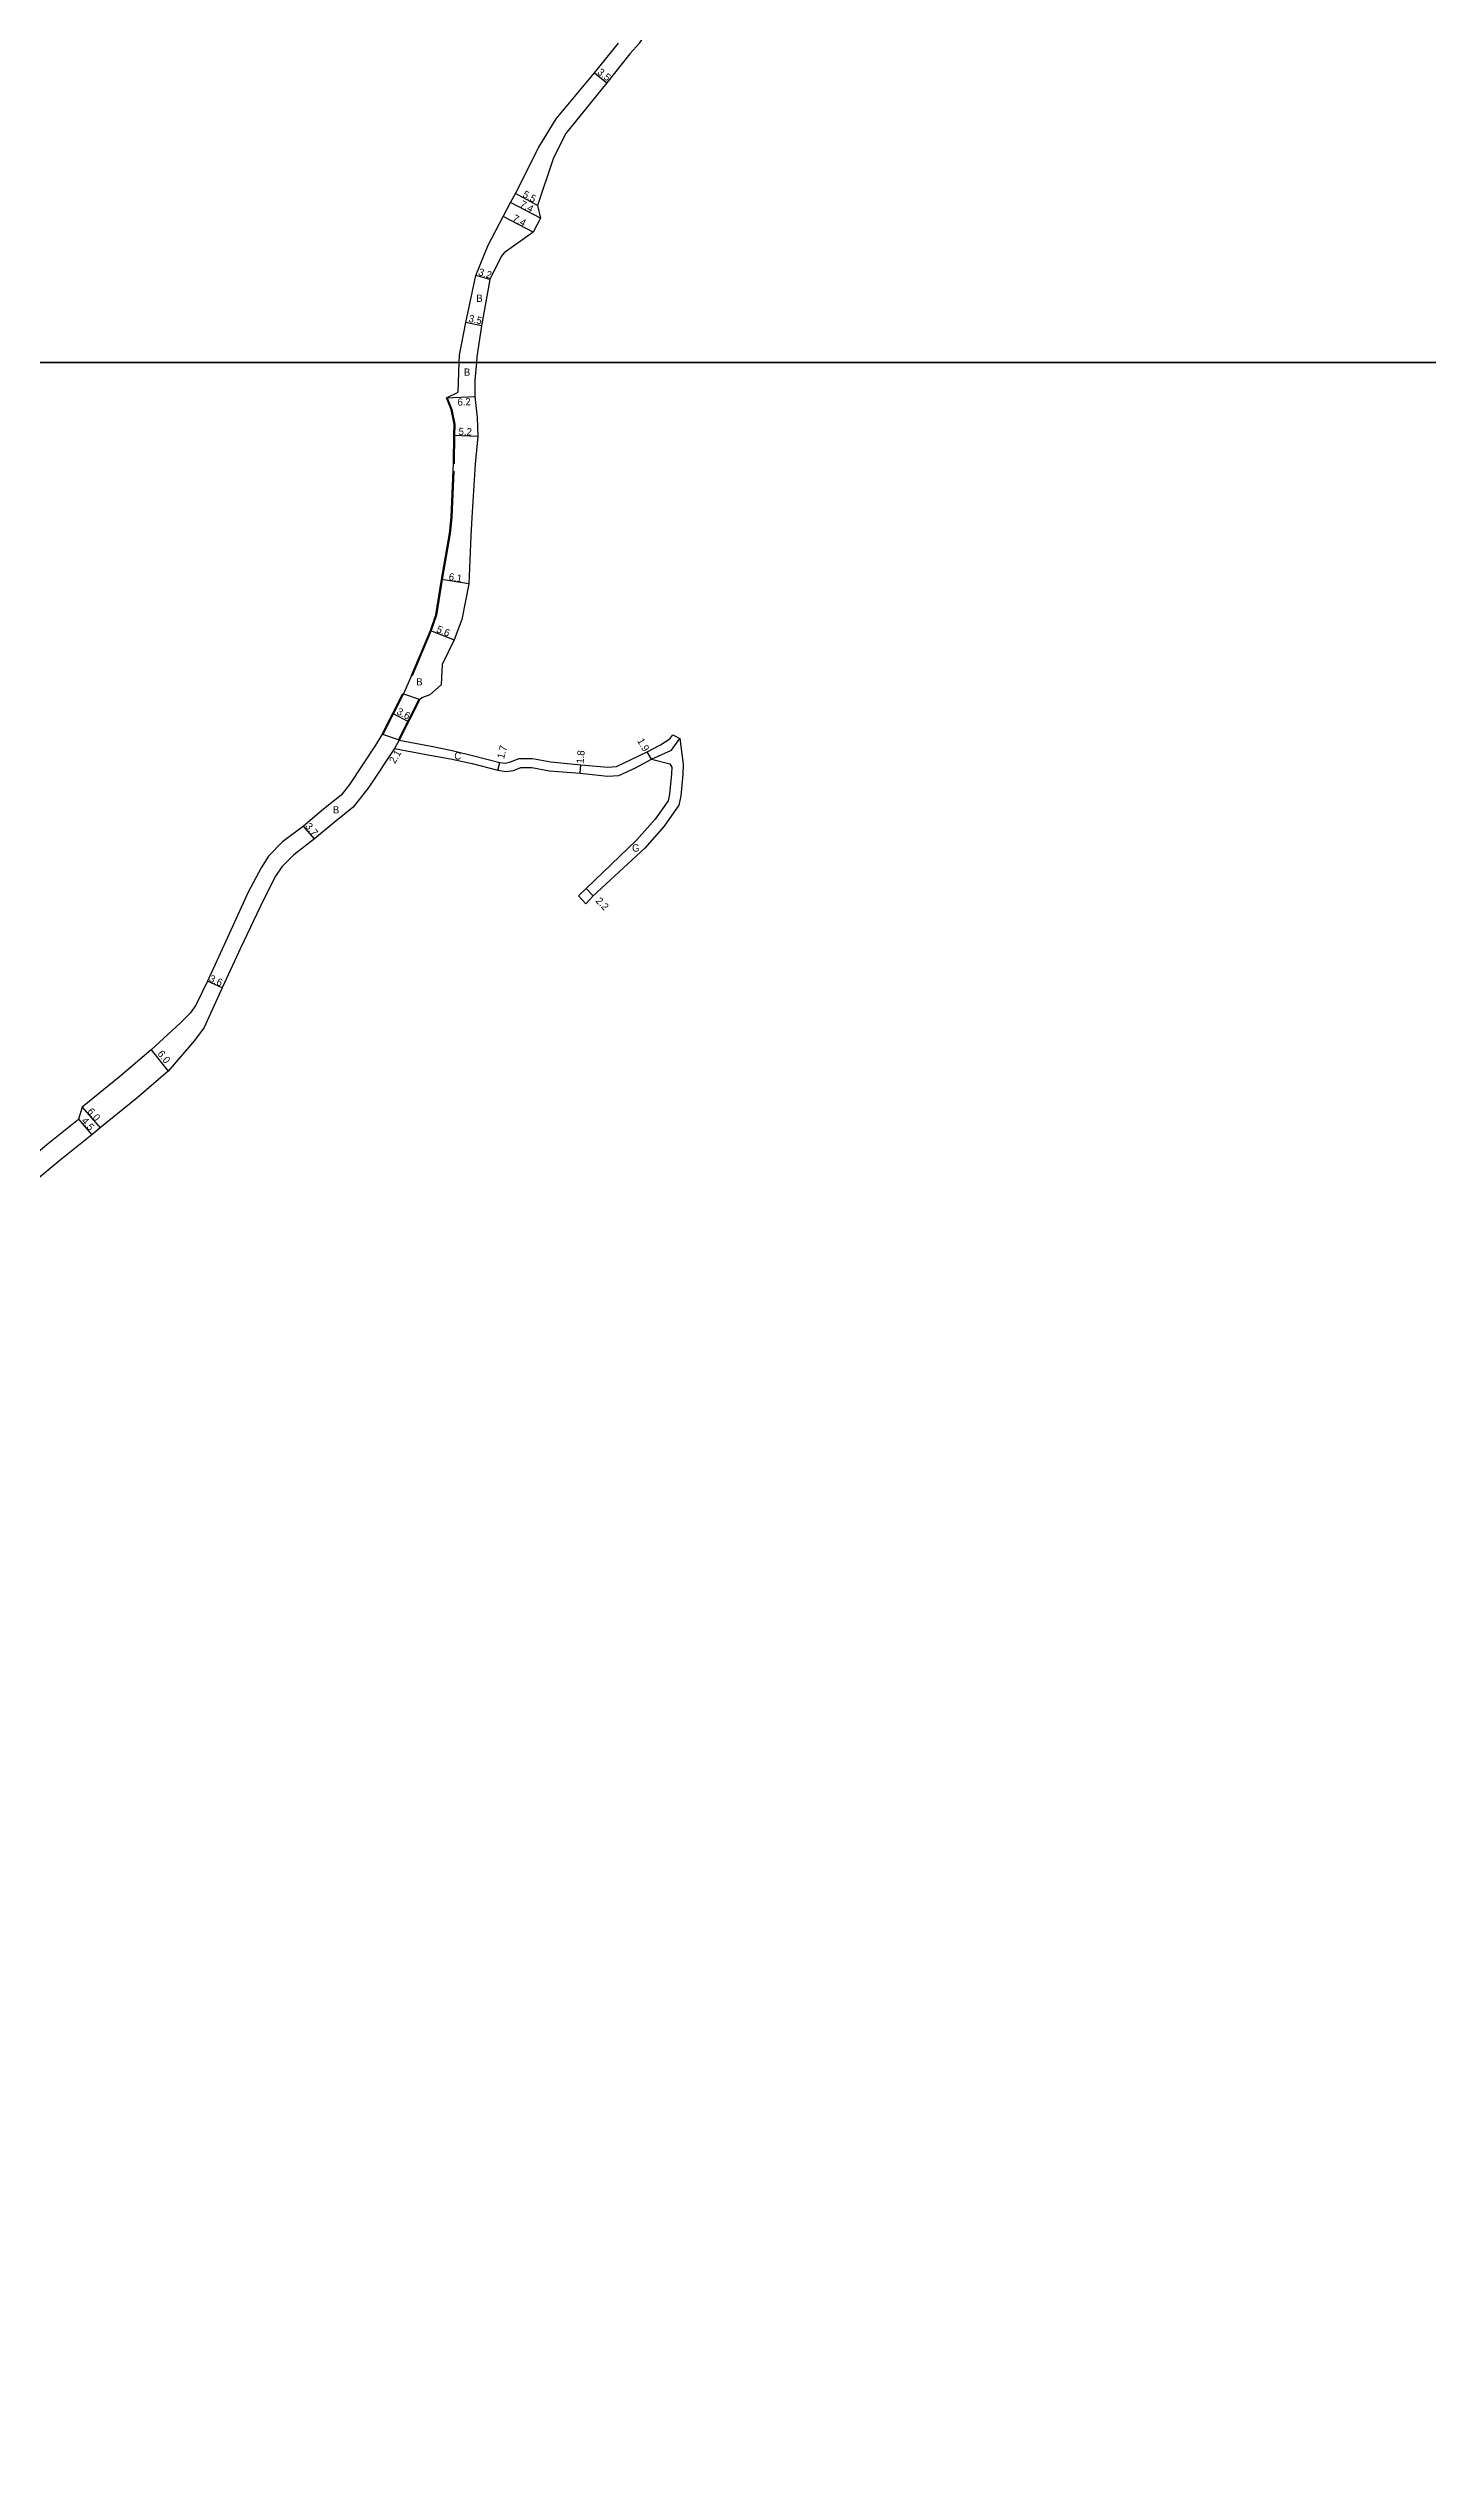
# Model space of a CAD drawing. Header units: metres. Extents: x -20000 to -17600, y -108000 to -105000.
# Drawn here: x -18204 to -17902, y -106062 to -105531 of the extents above; entities that cross this region are included whole.
import ezdxf

# ---------------------------------------------------------------- set-up
doc = ezdxf.new("R2010")
doc.units = ezdxf.units.M
doc.header["$LTSCALE"] = 2.5
for name, color, linetype in [('図郭', 7, 'Continuous'), ('幅員', 7, 'Continuous'), ('歩道・分離帯・安全施設', 7, 'Continuous'), ('舗装', 7, 'Continuous'), ('道路', 7, 'Continuous')]:
    doc.layers.add(name, color=color, linetype=linetype)
doc.styles.get("Standard").update_dxf_attribs({"font": ''})
doc.styles.get('Standard').set_extended_font_data('@MS PGothic')

msp = doc.modelspace()

# ---------------------------------------------------------------- linework, layer by layer
at = {"layer": '図郭'}
for points in [[(-18400, -105000), (-17600, -105000), (-17600, -105600), (-18400, -105600)], [(-18400, -105600), (-17600, -105600), (-17600, -106200), (-18400, -106200)]]:
    msp.add_lwpolyline(points, close=True, dxfattribs=at)
at = {"layer": '幅員'}
for points in [[(-18084.81, -105536.51), (-18082.07, -105538.7)], [(-18096.64, -105568.33), (-18103.19, -105564.89)], [(-18097.29, -105565.55), (-18102.14, -105562.94)], [(-18098.25, -105571.42), (-18104.81, -105567.99)], [(-18107.72, -105581.81), (-18110.78, -105580.89)], [(-18109.55, -105591.93), (-18112.98, -105591.23)], [(-18117.2, -105607.74), (-18111.01, -105607.45)], [(-18115.6, -105615.92), (-18110.4, -105616.11)], [(-18112.31, -105648.5), (-18118.33, -105647.51)], [(-18120.74, -105658.67), (-18115.54, -105660.75)], [(-18128.88, -105676.96), (-18125.67, -105678.59)], [(-18127.57, -105682.77), (-18128.61, -105684.59)], [(-18105.99, -105689.28), (-18105.57, -105687.63)], [(-18087.94, -105689.96), (-18087.78, -105688.17)], [(-18072.3, -105686.93), (-18073.23, -105685.28)], [(-18146.18, -105704.38), (-18148.56, -105701.55)], [(-18086.6, -105715.24), (-18085.09, -105716.84)], [(-18166.36, -105737.03), (-18169.63, -105735.54)], [(-18181.97, -105750.63), (-18178.22, -105755.31)], [(-18197.86, -105765.8), (-18194.97, -105769.25)], [(-18197.06, -105763.18), (-18193.15, -105767.73)]]:
    msp.add_lwpolyline(points, dxfattribs=at)
at = {"layer": '歩道・分離帯・安全施設'}
for points in [[(-18117.06, -105607.69), (-18116.06, -105610.25), (-18115.41, -105613.5), (-18115.45, -105615.92), (-18115.54, -105621.9), (-18115.55, -105622.14)], [(-18115.62, -105623.76), (-18116.06, -105633.83), (-18116.41, -105637.43), (-18118.18, -105647.53), (-18119.41, -105655.32), (-18120.6, -105658.72), (-18124.79, -105668.6)]]:
    msp.add_lwpolyline(points, dxfattribs=at)
at = {"layer": '舗装'}
for points in [[(-18127.57, -105682.77), (-18128.61, -105684.59)], [(-18072.3, -105686.93), (-18067.89, -105684.91), (-18066.1, -105682.36)]]:
    msp.add_lwpolyline(points, dxfattribs=at)
at = {"layer": '道路'}
for points in [[(-18077.06, -105532.29), (-18074.95, -105529.96), (-18073.45, -105527.93)], [(-18114.44, -105600), (-18114.38, -105598.36), (-18112.98, -105591.23), (-18110.78, -105580.89), (-18108.08, -105574.23), (-18104.81, -105567.99), (-18103.19, -105564.89), (-18102.14, -105562.94), (-18096.97, -105552.74), (-18093.2, -105546.54), (-18084.81, -105536.51), (-18079.57, -105529.99)], [(-18077.06, -105532.29), (-18082.07, -105538.7), (-18091.12, -105549.83), (-18093.89, -105555.31), (-18097.29, -105565.55), (-18096.64, -105568.33), (-18098.25, -105571.42), (-18104.56, -105575.93), (-18105.27, -105576.71), (-18107.72, -105581.81), (-18109.55, -105591.93), (-18110.56, -105598.71), (-18110.67, -105600)], [(-18110.67, -105600), (-18111, -105603.85), (-18111.01, -105607.45), (-18110.49, -105612.03), (-18110.4, -105616.11), (-18110.92, -105622.27), (-18111.65, -105633.92), (-18111.9, -105637.95), (-18112.31, -105648.5), (-18113.9, -105656.31), (-18115.54, -105660.75), (-18118.16, -105666.15), (-18118.4, -105670.64), (-18120.86, -105672.8), (-18122.62, -105673.42)], [(-18115.76, -105623.63), (-18115.7, -105622.2), (-18115.69, -105621.9), (-18115.6, -105615.92), (-18115.56, -105613.51), (-18116.2, -105610.29), (-18117.2, -105607.74), (-18114.71, -105606.48), (-18114.44, -105600)], [(-18124.93, -105668.54), (-18120.74, -105658.67), (-18119.56, -105655.28), (-18118.33, -105647.51), (-18116.56, -105637.41), (-18116.21, -105633.82), (-18115.76, -105623.63)], [(-18124.93, -105668.54), (-18126.66, -105672.59), (-18131.19, -105681.5), (-18131.36, -105681.41)], [(-18127.57, -105682.77), (-18127.74, -105682.68), (-18123.21, -105673.76), (-18123.04, -105673.85)], [(-18122.62, -105673.42), (-18123.04, -105673.85)], [(-18131.36, -105681.41), (-18132.8, -105683.85), (-18138.48, -105692.46)], [(-18127.57, -105682.77), (-18120.62, -105684.02), (-18115.98, -105684.97), (-18111.23, -105686.16), (-18105.57, -105687.63), (-18104.36, -105687.76), (-18103.17, -105687.45), (-18101.29, -105686.76), (-18098.38, -105686.75), (-18094.37, -105687.47), (-18087.78, -105688.17), (-18081.87, -105688.62), (-18079.95, -105688.51), (-18076.73, -105686.98), (-18073.23, -105685.28), (-18070.34, -105683.77), (-18068.31, -105682.42), (-18067.64, -105681.54), (-18066.1, -105682.36)], [(-18066.1, -105682.36), (-18065.35, -105688.02), (-18065.42, -105690.28), (-18065.9, -105694.94), (-18066.3, -105697.01), (-18069.56, -105701.61), (-18073.74, -105706.37), (-18085.09, -105716.84), (-18086.67, -105718.6)], [(-18128.61, -105684.59), (-18134.23, -105693.03), (-18137.66, -105697.43), (-18141.84, -105700.75), (-18146.18, -105704.38), (-18150.72, -105707.84), (-18153.33, -105710.47), (-18154.68, -105712.56), (-18157.35, -105717.71), (-18162.36, -105728.3), (-18166.36, -105737.03), (-18168.93, -105742.63), (-18170.33, -105745.67), (-18172.47, -105748.54), (-18178.22, -105755.31), (-18185.09, -105761.16), (-18193.15, -105767.73), (-18194.97, -105769.25), (-18201.9, -105774.78), (-18211.62, -105782.89)], [(-18128.61, -105684.59), (-18120.91, -105686), (-18116.34, -105686.8), (-18111.63, -105687.83), (-18105.99, -105689.28), (-18104.14, -105689.62), (-18102.56, -105689.36), (-18100.94, -105688.76), (-18098.55, -105688.75), (-18094.63, -105689.45), (-18087.94, -105689.96), (-18081.92, -105690.62), (-18079.44, -105690.48), (-18075.84, -105688.78), (-18072.3, -105686.93)], [(-18072.3, -105686.93), (-18068.25, -105687.92), (-18067.87, -105688.62), (-18067.91, -105690.11), (-18068.38, -105694.58), (-18068.65, -105696), (-18071.52, -105700.06), (-18075.56, -105704.65), (-18086.6, -105715.24), (-18088.3, -105716.84)], [(-18138.48, -105692.46), (-18140.3, -105694.8), (-18144.19, -105697.89), (-18148.56, -105701.55), (-18153.17, -105705.05), (-18156.23, -105708.14), (-18157.88, -105710.69), (-18160.67, -105716.07), (-18165.57, -105726.78), (-18169.63, -105735.54), (-18172.17, -105740.84), (-18173.41, -105742.57)], [(-18088.3, -105716.84), (-18086.67, -105718.6)], [(-18173.41, -105742.57), (-18175.54, -105744.67), (-18181.97, -105750.63), (-18188.92, -105756.54), (-18197.06, -105763.18), (-18197.86, -105765.8)], [(-18266.75, -105853.23), (-18265.64, -105851.96), (-18263, -105848.46), (-18261, -105845.97), (-18254.81, -105838.23), (-18251.4, -105833.07), (-18249.75, -105830.35), (-18247.12, -105823.99), (-18241.4, -105810.8), (-18239.33, -105806.57), (-18239.73, -105806.4), (-18239.19, -105805.43), (-18236.66, -105800.88), (-18234.22, -105797.28), (-18227.11, -105790.03), (-18223.83, -105787.48), (-18214.47, -105779.54), (-18204.8, -105771.33), (-18197.86, -105765.8)]]:
    msp.add_lwpolyline(points, dxfattribs=at)
for points in [[(-18126.83, -105672.5), (-18126.66, -105672.59), (-18131.19, -105681.5), (-18131.36, -105681.41)], [(-18123.21, -105673.76), (-18127.74, -105682.68), (-18131.19, -105681.5), (-18126.66, -105672.59)], [(-18127.74, -105682.68), (-18123.21, -105673.76), (-18123.04, -105673.85), (-18127.57, -105682.77)]]:
    msp.add_lwpolyline(points, close=True, dxfattribs=at)

# ---------------------------------------------------------------- texts
at = {"layer": '幅員'}
for s, rotation, p in [('3.5', 321.3146, (-18084.31, -105536.59)), ('7.4', 332.2658, (-18101.28, -105565.78)), ('5.5', 331.6983, (-18100.7, -105563.6)), ('7.4', 332.3773, (-18102.9, -105568.87)), ('3.2', 343.2526, (-18110.39, -105580.79)), ('3.5', 348.4696, (-18112.49, -105591.04)), ('6.2', 2.7116, (-18114.79, -105609.45)), ('5.2', 357.9321, (-18114.6, -105615.86)), ('6.1', 350.6779, (-18116.83, -105647.65)), ('5.6', 338.1375, (-18119.59, -105659.02)), ('3.6', 333.0649, (-18128.3, -105676.97)), ('1.9', 299.4465, (-18075.5, -105682.85)), ('2.1', 60.1384, (-18128.53, -105688.01)), ('1.7', 75.7127, (-18104.63, -105686.94)), ('1.8', 84.6343, (-18087.2, -105687.94)), ('3.7', 309.9651, (-18148.32, -105701.67)), ('2.2', 313.3912, (-18084.67, -105718.06)), ('3.6', 335.3902, (-18169.41, -105735.53)), ('6.0', 308.7265, (-18180.68, -105751.5)), ('4.5', 309.9642, (-18197.36, -105766.23)), ('6.0', 310.7268, (-18196.07, -105764.18))]:
    msp.add_text(s, height=1.6, rotation=rotation, dxfattribs=at).set_placement(p)
at = {"layer": '舗装'}
for s, p in [('B', (-18110.7, -105586.68)), ('B', (-18113.43, -105602.87)), ('B', (-18123.87, -105670.75)), ('C', (-18115.51, -105686.98)), ('B', (-18142.14, -105698.8)), ('G', (-18076.56, -105707.15))]:
    msp.add_text(s, height=1.6, dxfattribs=at).set_placement(p)

doc.saveas('drawing.dxf')
